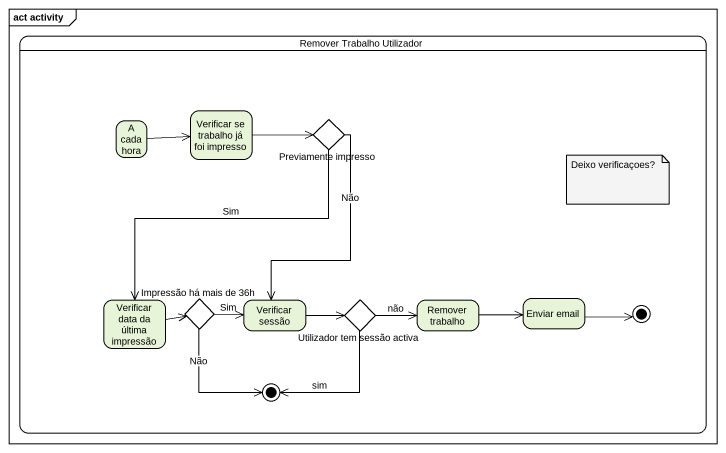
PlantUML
@startuml
mainframe act activity
hide empty description
state "Remover Trabalho Utilizador" as Remover_Trabalho_Utilizador {
  state "A cada hora" as A_cada_hora
  state "Verificar se trabalho já foi impresso" as Verificar_se_trabalho_já
  state "Previamente impresso" as Previamente_impresso <<choice>>
  state "Verificar data da última impressão" as Verificar_data_da_última
  state "Impressão há mais de 36h" as Impressão_há_mais_de_36h <<choice>>
  state "Verificar sessão" as Verificar_sessão
  state "Utilizador tem sessão activa" as Utilizador_tem_sessão_activa <<choice>>
  state "Remover trabalho" as Remover_trabalho
  state "Enviar email" as Enviar_email
  state final1 <<end>>
  state final2 <<end>>
}
A_cada_hora -right-> Verificar_se_trabalho_já
Verificar_se_trabalho_já -right-> Previamente_impresso
Previamente_impresso --> Verificar_data_da_última : Sim
Previamente_impresso --> Verificar_sessão : Não
Verificar_data_da_última -right-> Impressão_há_mais_de_36h
Impressão_há_mais_de_36h -right-> Verificar_sessão : Sim
Impressão_há_mais_de_36h --> final2 : Não
Verificar_sessão -right-> Utilizador_tem_sessão_activa
Utilizador_tem_sessão_activa -right-> Remover_trabalho : não
Utilizador_tem_sessão_activa --> final2 : sim
Remover_trabalho -right-> Enviar_email
Enviar_email -right-> final1
note as N1
  Deixo verificaçoes?
end note
@enduml
